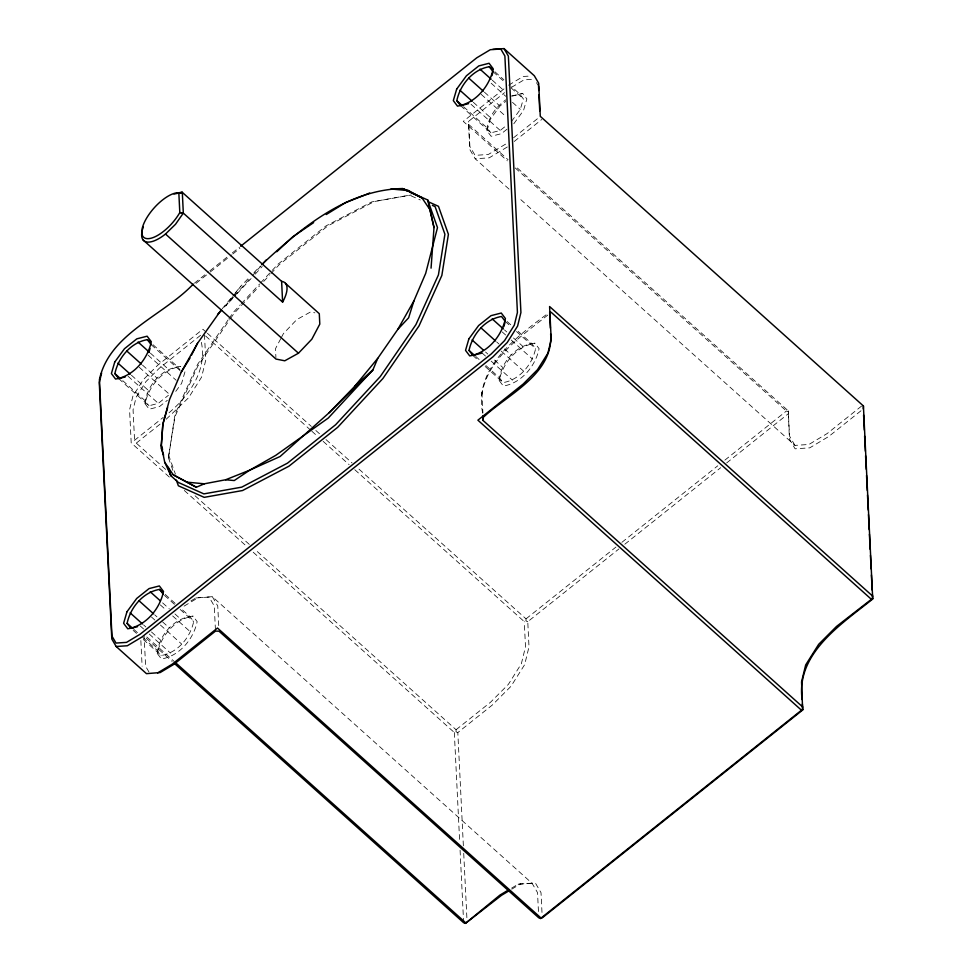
<?xml version="1.0" encoding="UTF-8"?>
<svg xmlns="http://www.w3.org/2000/svg" width="972" height="972" viewBox="0 0 972 972"><rect width="100%" height="100%" fill="white"/><g stroke="black" fill="none" stroke-linecap="round" stroke-linejoin="round"><path stroke-width="0.73" stroke-dasharray="4.86 3.65" d="M253.218 552.242L454.325 732.511L456.038 731.88L456.075 729.729L254.943 549.459M354.78 469.707L524.273 621.63L525.986 620.999L526.022 618.86L357.672 467.957M860.998 410.767L828.837 436.428L809.761 447.849L795.096 448.809L789.398 439.016L788.292 410.889L514.856 165.787M145.059 403.72C146.553 385.483 162.142 367.829 180.792 366.371C162.689 369.311 148.655 386.273 145.059 403.72L149.214 409.224L159.481 406.588L167.354 400.306M157.27 653.463C158.764 635.238 174.353 617.572 193.003 616.127L197.158 621.63C193.562 639.066 179.528 656.039 161.425 658.967L157.27 653.463C160.866 636.028 174.899 619.055 193.003 616.127M172.895 470.375L168.423 457.776L175.033 414.169L197.547 364.427L228.104 319.91M509.097 189.151L475.199 158.764L469.755 149.433L468.528 124.27L468.65 121.318L504.565 92.644M507.032 129.179L501.406 133.674L491.139 136.299L486.984 130.795C487.519 118.159 495.732 107.029 505.768 99.861M482.647 413.027C473.376 367.781 517.007 336.591 548.439 313.057M499.195 380.55C500.702 362.313 516.29 344.659 534.928 343.201L539.096 348.705C535.487 366.14 521.454 383.114 503.35 386.054L499.195 380.55C502.791 363.103 516.825 346.141 534.928 343.201M168.423 457.776L174.984 416.611L197.778 366.213L229.708 319.691M481.784 395.264C487.033 358.498 521.174 336.604 547.758 315.074M184.947 371.875L181.606 383.393L173.624 394.292M143.236 639.43L161.182 655.517C177.633 652.844 190.403 637.425 193.671 621.57L189.88 616.552L180.901 608.508M486.984 130.795L490.325 119.277L500.07 105.96L505.695 101.465M511.466 121.488L520.336 109.374L523.373 98.889L519.595 93.883L511.734 86.848M485.162 366.505L503.107 382.603C519.57 379.918 532.328 364.5 535.596 348.644L531.806 343.638L517.226 330.565M280.786 338.608L275.489 348.669L275.927 357.587M281.455 337.357L283.435 333.59L296.812 319.569L310.518 311.976L314.904 312.838M228.955 318.67L233.195 312.486L240.291 304.819M230.546 318.476L233.912 313.579L259.609 285.853M513.787 123.796L523.531 110.468L526.873 98.95L522.717 93.446L510.264 96.277M232.794 296.667L222.649 309.12M233.681 295.512L240.764 286.242L249.913 276.801M222.199 308.768L234.264 294.127M235.188 292.997L240.764 286.242M233.608 296.982L225.711 305.937L235.868 294.99M234.592 295.865L251.371 276.813M252.356 275.696L261.237 265.611M236.876 293.884L251.092 278.551M255.162 274.165L262.27 266.486M241.311 303.726L259.573 284.031M260.581 282.937L277.822 264.335L325.924 225.941L371.741 201.909L409.601 195.178L420.329 199.989M263.716 281.418L269.876 274.772M270.909 273.654L279.134 264.785L327.856 225.893L374.269 201.544L411.156 194.995M253.971 272.597L260.071 266.304M169.007 412.784C189.346 395.483 207.243 370.417 201.362 342.351M194.424 283.156L208.664 271.796M209.843 270.848L227.63 256.657M232.381 252.866L239.501 247.192M196.04 283.35L209.089 272.925M210.28 271.99L231.628 254.943M232.806 253.996L239.926 248.322M503.97 88.902L463.28 121.379L507.348 160.866M460.607 105.693L490.896 132.848L500.228 130.455L506.971 125.072M118.681 378.618L148.971 405.774L158.302 403.368L168.411 395.3M165.677 469.452L136.299 443.111L134.561 440.28L163.272 417.365M513.605 137.72L538.877 117.563M136.299 443.111L160.416 423.865M166.163 419.284L188.604 397.73L201.593 377.136L205.736 360.175L204.497 335.012L200.997 334.951L159.299 368.242L145.922 381.632L136.165 397.111L133.067 409.82L134.561 440.28M514.212 141.475L541.769 119.471M526.022 618.86L615.969 547.054M621.898 542.327L717.761 465.807M724.869 460.145L786.421 411.01L788.195 411.703M463.365 845.786L457.824 732.572L492.282 705.064L511.005 686.293L524.649 664.666L528.999 646.854L527.772 621.691L618.909 548.949M624.826 544.223L720.702 467.69M726.619 462.976L788.171 413.841M456.075 729.729L490.532 702.234L508.38 684.349L521.357 663.755L525.5 646.793L524.273 621.63M861.544 406.102L827.087 433.597L808.923 444.471L794.962 445.395L518.137 197.255M508.611 85.184L523.155 76.484L531.526 75.938M511.6 87.286L523.981 79.874L534.466 79.182M505.574 144.148L488.308 154.475L475.053 155.35L469.889 146.48L468.65 121.318M507.323 146.979L489.147 157.853L475.199 158.764M190.901 600.903L195.834 597.95L212.321 596.674L532.085 883.293L537.528 892.624L538.537 913.352M184.085 606.127L198.361 597.586M511.637 888.092L518.125 884.204L535.317 882.892L541.015 892.685L542.036 913.413M511.758 889.173L520.652 883.852M512.451 96.082L522.717 93.446M195.834 597.95L209.089 597.075L214.253 605.945L215.42 629.625M518.125 884.204L532.085 883.293M525.986 620.999L527.772 621.691M456.038 731.88L457.824 732.572M494.906 71.758L503.885 79.801M493.083 71.734L504.31 81.794M511.041 87.832L523.373 98.889M492.306 80.19L504.65 91.259M491.164 83.228L505.744 96.301M512.475 102.339L520.336 109.374M484.433 92.17L499.025 105.243M481.176 94.333L505.853 116.458M473.328 102.267L490.155 117.357M471.055 104.308L500.228 130.455M463.547 106.726L487.118 127.842L490.896 132.848M468.528 124.27L508.077 159.712M515.257 167.962L786.421 411.01M507.129 321.513L511.612 325.535M505.294 321.489L510.908 326.519M516.521 331.549L535.596 348.644M504.517 329.945L506.764 331.95M513.495 337.989L522.474 346.032M502.257 331.974L505.622 334.988M511.223 340.018L532.547 359.13M496.656 341.925L498.891 343.93M504.504 348.96L511.236 354.999M501.236 351.123L523.677 371.243M485.55 352.022L487.786 354.039M494.517 360.065L502.378 367.112M482.148 353.043L485.514 356.068M491.127 361.098L512.451 380.198M475.77 356.469L479.135 359.494M485.866 365.521L499.329 377.586L503.107 382.603M472.817 355.448L478.431 360.478M206.271 332.254L202.881 329.216L157.549 365.399L143.273 379.712L132.885 396.187L129.568 409.759L131.196 442.868L171.862 479.33M207.4 333.275L311.344 426.441M315.864 430.487L320.383 434.545M326.033 439.611L352.022 462.903M205.627 336.02L310.712 430.207M311.842 431.228L317.492 436.294M323.141 441.349L349.13 464.652M152.981 344.683L177.669 366.808L179.942 369.81M151.158 344.659L180.33 370.806M150.381 353.115L168.326 369.202M148.109 355.145L176.163 380.283M142.507 365.095L157.1 378.169M139.239 367.258L168.411 393.405M131.402 375.192L148.23 390.282M128.012 376.213L158.302 403.368M122.739 380.647L145.18 400.756L148.971 405.774M195.056 495.781L249.294 544.393M184.291 490.471L246.438 546.167M165.191 594.427L175.3 603.478M164.499 595.411L174.595 604.463M180.197 609.493L193.671 621.57M162.591 602.859L169.322 608.897M174.936 613.927L180.549 618.957M160.319 604.9L165.933 609.918M172.664 615.956L190.621 632.055M154.73 614.839L156.966 616.856M162.579 621.886L169.31 627.912M151.462 617.001L154.827 620.027M160.441 625.057L181.752 644.157M143.613 624.947L145.861 626.952M151.474 631.982L160.453 640.026M140.223 625.968L143.589 628.981M149.202 634.011L170.513 653.123M146.869 636.976L173.988 661.288M146.14 638.13L172.129 661.422M133.832 629.394L138.328 633.416M142.811 637.438L157.403 650.511L161.182 655.517M133.14 630.378L136.505 633.392M794.962 445.395L789.531 436.051L788.292 410.889M536.495 82.681L538.537 86.18M212.321 596.674L217.752 606.006L218.773 626.733M149.008 672.077L145.606 666.245L144.123 635.785M168.545 454.823L175.422 474.166M481.905 392.311L482.926 413.027M463.729 853.331L466.9 918.236M454.325 732.511L459.72 842.7M460.084 850.245L463.559 921.201M140.855 640.597L142.106 666.184"/><path stroke-width="1.46" d="M101.598 373.102L99.278 382.603L111.816 639.029L116.166 646.502L146.468 673.657L160.161 672.551L173.781 664.398L215.492 631.107L218.979 631.168L538.755 917.787L540.529 918.479L542.255 917.847L802.653 710.01L801.548 681.882L805.691 664.921L818.667 644.327L836.515 626.442L872.686 598.315L863.415 405.968L540.286 116.336L538.67 83.228L534.321 75.755L504.018 48.6L492.853 49.341M863.294 408.933L863.415 405.968M802.775 707.045L483.011 420.426L483.145 417.474C507.773 394.231 553.566 374.293 550.65 333.906M431.058 268.163L434.01 227.545L427.729 200.001L402.299 188.556C346.773 189.819 300.858 228.25 262.112 264.214M432.406 205.396L435.092 206.599L444.909 234.24L438.433 274.894L415.919 324.636L380.259 376.577L335.632 424.728L287.53 463.122L241.724 487.154L203.865 493.885L178.362 482.464L170.926 475.782L164.718 462.235L161.279 445.225L162.859 424.205L169.578 399.443L181.29 372.057L197.498 343.359L221.264 309.898M174.389 663.451L463.632 922.707L465.406 923.4L499.96 895.078L509.049 889.647M540.529 918.479L802.751 709.196M802.143 699.646C795.691 653.488 841.473 624.06 872.589 599.129L872.686 598.315M167.597 407.633L162.859 424.205L161.145 448.189L163.588 455.09M125.339 376.905L118.681 378.618L114.89 373.613C118.159 357.757 130.916 342.338 147.367 339.653L149.615 341.658M148.874 352.52L150.016 348.596M137.562 626.661L130.892 628.374L127.101 623.356C130.37 607.5 143.139 592.082 159.59 589.397L162.956 592.422M460.607 105.693L456.816 100.687C460.084 84.831 472.842 69.413 489.305 66.728L492.67 69.741M491.941 75.67L493.083 71.734L489.305 66.728M472.817 355.448L469.039 350.442C472.295 334.575 485.064 319.168 501.516 316.483L505.294 321.489M503.775 326.738L504.918 322.801M427.729 200.001L437.497 227.606L425.7 273.326L413.987 300.713L408.617 317.82L397.791 329.411L377.731 358.364L354.525 386.54L329.107 412.76L280.094 456.512L249.743 470.169L225.625 479.767L204.351 483.801L196.344 487.239L173.259 474.822L164.718 462.235M377.731 358.364L372.932 369.846L328.257 418.069L275.72 455.37L249.743 470.169L234.24 480.545L225.625 479.767M191.387 355.315L197.498 343.359M397.791 329.411L413.987 300.713M181.29 372.057L190.038 357.975M183.319 213.111L179.808 212.576L178.836 192.772L182.311 192.371L281.613 281.37A31.444 12.806 -48.1 0 1 282.621 302.11L183.319 213.111L179.808 212.576A28.953 11.798 -48.1 0 1 149.02 238.602A28.953 11.798 -48.1 0 1 147.914 216.015A28.953 11.798 -48.1 0 1 178.836 192.772L182.311 192.371L183.319 213.111L175.507 224.289L165.507 234.033A31.432 12.806 -48.1 0 1 142.191 230.765M262.221 264.493L266.17 260.01M143.054 239.914L275.999 359.069L284.772 360.794L298.465 353.213L311.842 339.192L319.8 324.101L319.29 313.701L285.476 283.35M217.558 314.406L221.628 310.177M329.107 412.76L372.932 369.846L354.525 386.54M276.789 251.736L292.779 236.779L313.64 222.612M193.246 284.103C163.77 315.438 109.362 333.335 99.411 379.651L111.95 636.077L116.02 643.063L126.506 642.383L140.126 634.23L491.188 354.015L504.565 340.613L514.322 325.146L517.42 312.437L504.881 56.012L500.799 49.013L490.313 49.706L476.705 57.846L240.679 246.244M326.264 214.52L345.534 202.613L364.415 195.238M157.634 672.916L172.166 664.216L217.497 628.034L540.626 917.665M509.207 890.704L501.576 895.273L465.406 923.4M365.727 194.679L369.652 193.003M461.931 105.353L468.601 103.639M474.154 355.108L482.148 353.043M174.024 194.035L182.311 192.371M116.166 646.502L127.332 645.76L141.863 637.061L492.938 356.846L507.214 342.533L517.602 326.07L520.919 312.498L508.368 56.072L504.018 48.6M390.926 188.969L408.605 190.634L422.018 197.948L430.56 210.535M186.673 482.136L204.351 483.801M549.581 312.146L551.209 312.328L870.973 598.946M408.605 190.634L402.299 188.556L407.56 191.059M428.944 202.042L438.469 206.319L448.408 234.301L441.847 275.465L419.041 325.863L382.907 378.509L337.697 427.291L288.963 466.183L242.55 490.532L204.193 497.348L178.362 485.769L176.369 480.168M410.196 192.31L422.018 197.948M173.259 474.822L196.344 487.239M479.961 69.133L491.188 79.182M468.735 78.088L483.315 91.161M459.865 90.202L472.21 101.27M456.816 100.687L462.429 105.717M872.722 596.176L549.593 306.532L551.209 339.653L547.892 353.213L537.504 369.688L523.228 384.001L477.896 420.183L801.037 709.827M492.184 318.877L503.399 328.937M480.946 327.843L495.526 340.917M472.076 339.957L483.303 350.005M469.039 350.442L474.64 355.46M165.507 234.033L298.465 353.213M138.036 342.047L149.263 352.107M126.797 351.014L141.39 364.087M117.94 363.127L130.284 374.184M114.89 373.613L120.504 378.63M150.247 591.802L160.356 600.854M139.02 600.757L153.6 613.842M130.151 612.87L142.495 623.939M175.118 662.297L465.503 922.586M127.101 623.356L132.714 628.386M147.367 339.653L151.158 344.659M159.59 589.397L163.369 594.414M167.986 467.508L170.926 475.782L168.29 467.447M161.279 445.225L162.591 449.392M428.713 204.351L434.01 227.545M863.586 414.971L864.327 430.061M864.618 436.1L865.359 451.202M865.578 455.722L866.246 469.306M866.538 475.344L867.279 490.447M867.498 494.967L868.239 510.069M868.458 514.601L869.199 529.691M869.418 534.223L870.159 549.314M870.45 555.352L871.119 568.936M871.41 574.974L872.151 590.077M872.37 594.597L872.589 599.129M802.362 704.08L802.653 710.01M538.537 86.18L538.743 90.53M538.962 94.879L539.739 110.844M549.654 313.592L550.371 328.099M482.792 415.992L483.011 420.426M281.613 281.37L282.621 302.11M142.544 229.428A31.432 12.806 -48.1 0 1 143.346 227.071M114.745 362.034L111.391 373.552L115.546 379.056C133.65 376.115 147.695 359.142 151.292 341.707L147.124 336.203L136.858 338.827L124.489 348.705L114.745 362.034M126.955 611.777L123.614 623.295L127.769 628.799C145.873 625.859 159.906 608.897 163.503 591.45L159.347 585.946L149.081 588.582L136.7 598.46L126.955 611.777M456.67 89.108L453.317 100.626L457.484 106.13C475.575 103.19 489.621 86.229 493.217 68.781L489.062 63.277L478.795 65.914L466.414 75.78L456.67 89.108M468.881 338.863L465.539 350.382L469.695 355.886C487.798 352.945 501.831 335.972 505.428 318.537L501.273 313.033L491.006 315.657L478.625 325.535L468.881 338.863"/></g></svg>
